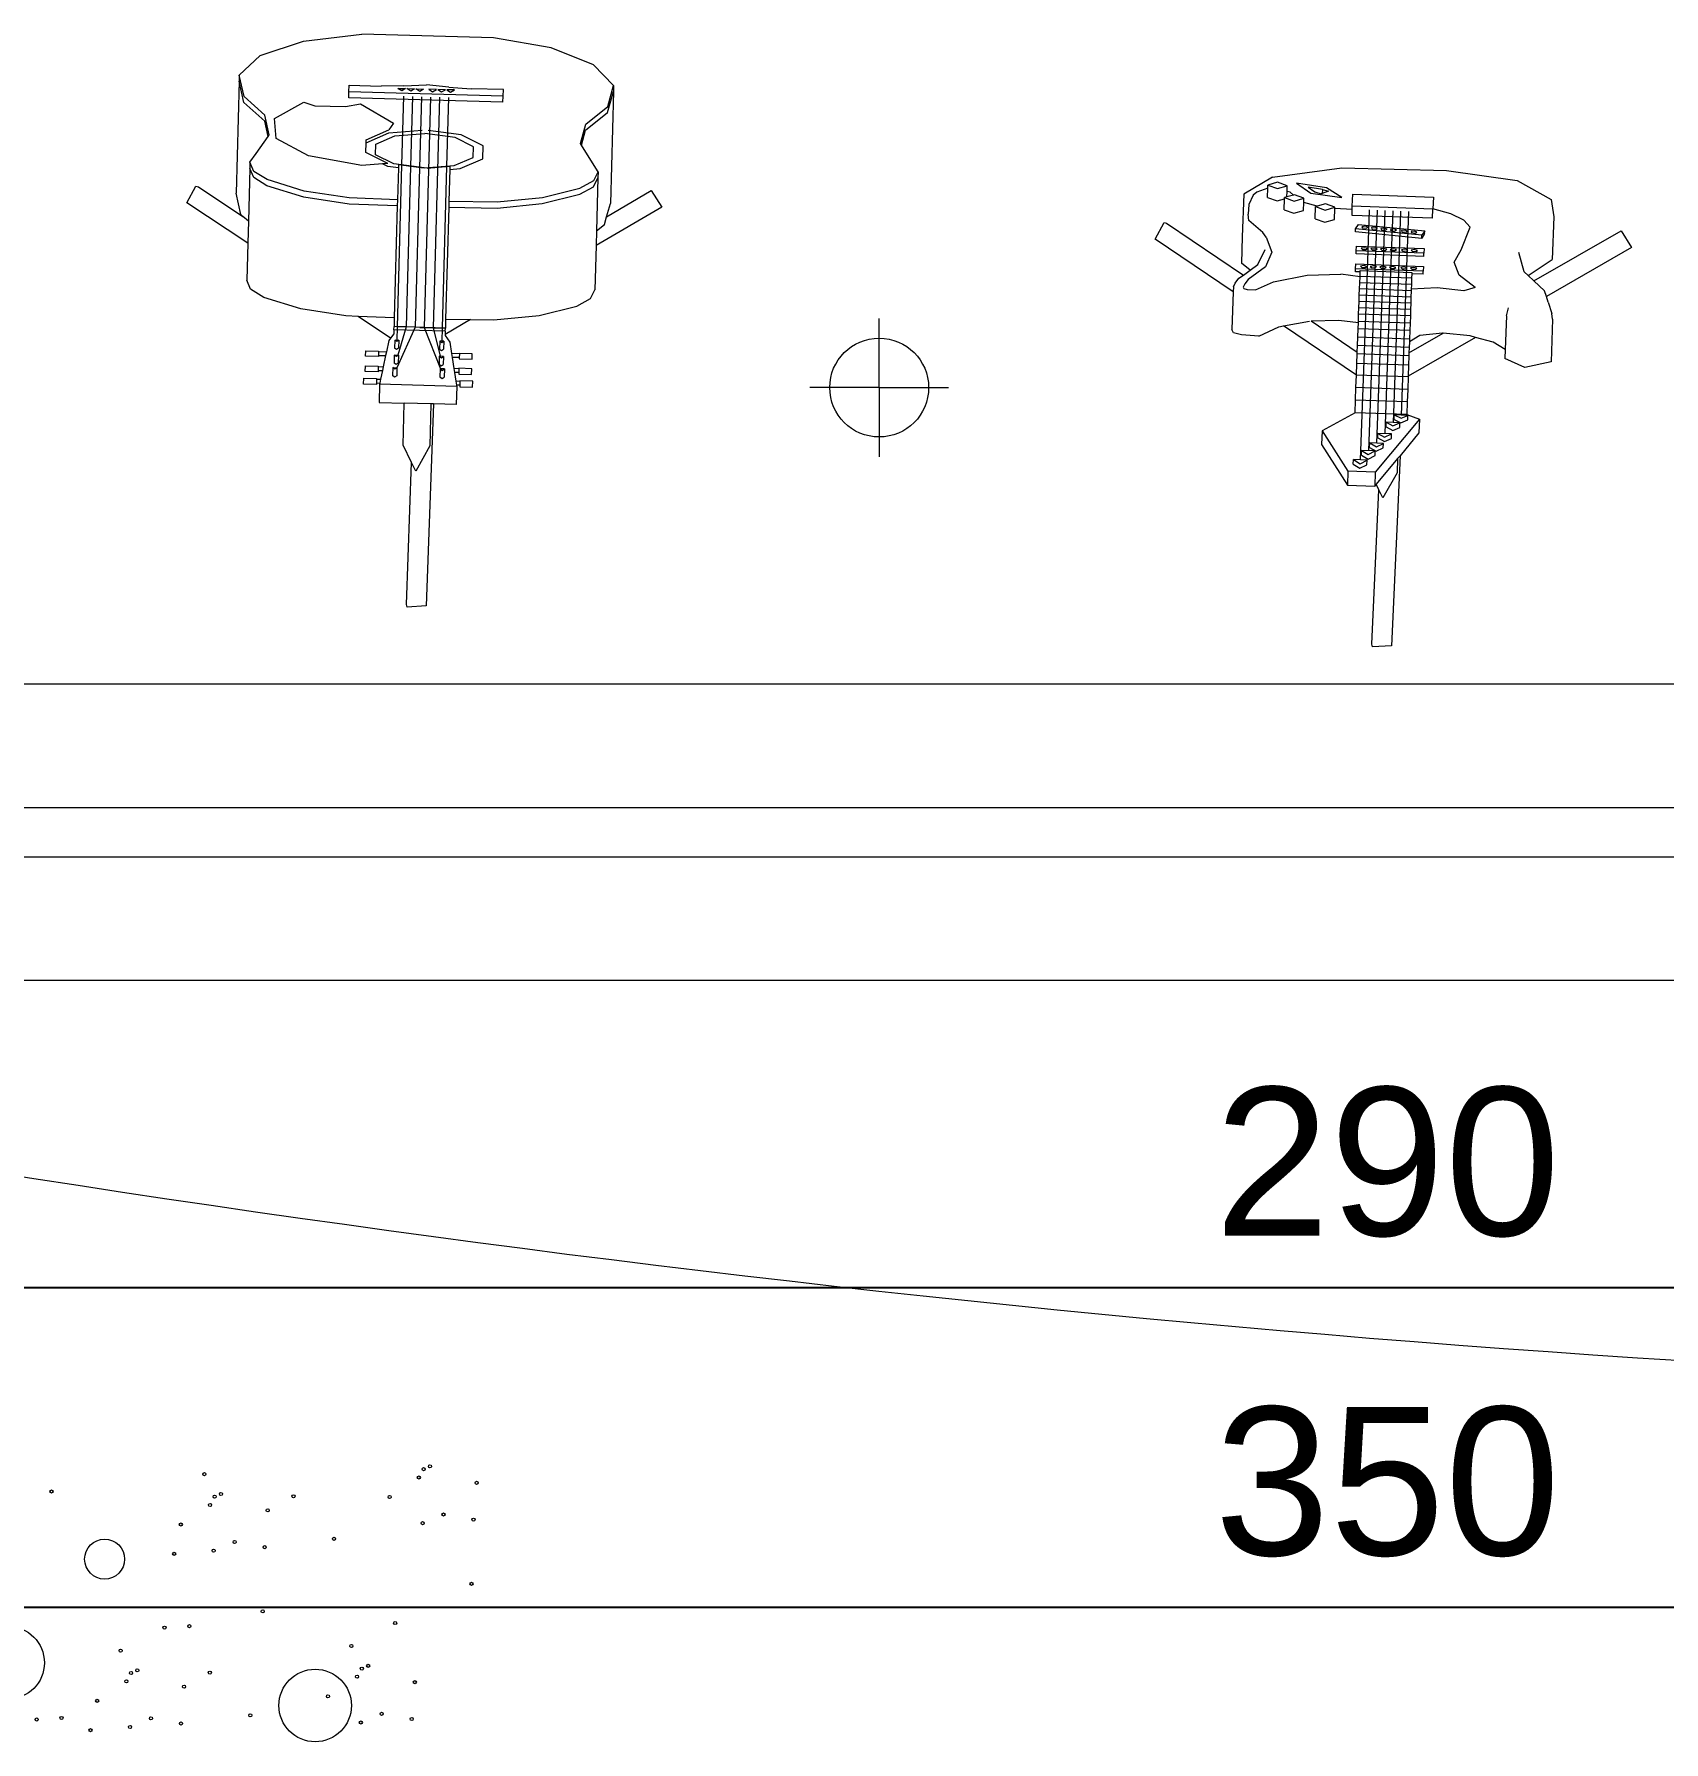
# Model space of a CAD drawing. Header units: millimetres. Extents: x 19901 to 59163, y 13732 to 30178.
# Drawn here: x 39127.5 to 39292.3, y 27682.5 to 27855.2 of the extents above; entities that cross this region are included whole.
import ezdxf

# ---------------------------------------------------------------- set-up
doc = ezdxf.new("R2010")
doc.units = ezdxf.units.MM
doc.layers.get('0').update_dxf_attribs({"lineweight": 18})
for name, color, linetype, lineweight in [('A-FURN', 8, 'Continuous', 13), ('Curve di livello', 6, 'Continuous', 9), ('PROIEZIONI', 145, 'Continuous', 13), ('QUOTE', 252, 'Continuous', 13), ('Vegetazione', 53, 'Continuous', 9), ('Verde', 86, 'Continuous', 5), ('Vetro', 150, 'Continuous', 15)]:
    doc.layers.add(name, color=color, linetype=linetype, lineweight=lineweight)
doc.styles.get("Standard").update_dxf_attribs({"font": 'arial.ttf'})
doc.dimstyles.new('1-1', dxfattribs={"dimtxt": 15, "dimasz": 10, "dimexe": 10, "dimexo": 10, "dimgap": 5, "dimtad": 1, "dimdec": 0, "dimtxsty": 'Standard', "dimblk": 'ARCHTICK', "dimcen": 2.5, "dimdle": 10, "dimadec": 0, "dimazin": 0, "dimtfac": 1, "dimtdec": 0, "dimtmove": 0, "dimatfit": 3, "dimldrblk": 'ARCHTICK', "dimfxl": 1, "dimarcsym": 0})

# ---------------------------------------------------------------- blocks, each defined once
blk = doc.blocks.new('luce')
at = {"layer": 'PROIEZIONI'}
for q in [(4127.26, 2661.44), (4120.26, 2654.44), (4127.26, 2647.44), (4134.26, 2654.44)]:
    blk.add_line((4127.26, 2654.44), q, dxfattribs=at)
blk.add_circle((4127.26, 2654.44), 5, dxfattribs=at)
blk = doc.blocks.new('_ArchTick')
at = {"color": 0, "linetype": 'ByBlock', "const_width": 0.15}
blk.add_lwpolyline([(-0.5, -0.5), (0.5, 0.5)], dxfattribs=at)
blk = doc.blocks.new('*D104')
at = {"layer": 'Defpoints', "color": 0, "transparency": 16777216}
for p in [(39089.37, 27759.51), (39439.37, 27759.51), (39439.37, 27696.1)]:
    blk.add_point(p, dxfattribs=at)
at = {"layer": 'QUOTE', "color": 0, "lineweight": -2, "transparency": 16777216}
for p, q in [((39089.37, 27749.51), (39089.37, 27686.1)), ((39439.37, 27749.51), (39439.37, 27686.1)), ((39079.37, 27696.1), (39449.37, 27696.1))]:
    blk.add_line(p, q, dxfattribs=at)
at = {"layer": 'QUOTE', "color": 0, "lineweight": -2, "transparency": 16777216, "xscale": 10, "yscale": 10, "zscale": 10, "rotation": 180}
blk.add_blockref('_ArchTick', (39089.37, 27696.1), dxfattribs=at)
at = {"layer": 'QUOTE', "color": 0, "lineweight": -2, "transparency": 16777216, "xscale": 10, "yscale": 10, "zscale": 10}
blk.add_blockref('_ArchTick', (39439.37, 27696.1), dxfattribs=at)
at = {"layer": 'QUOTE', "color": 0, "transparency": 16777216, "insert": (39264.37, 27708.76), "char_height": 15, "attachment_point": 5}
blk.add_mtext('350', dxfattribs=at)
blk = doc.blocks.new('*D105')
at = {"layer": 'Defpoints', "color": 0, "transparency": 16777216}
for p in [(39119.37, 27772.01), (39409.37, 27772.01), (39409.37, 27728.43)]:
    blk.add_point(p, dxfattribs=at)
at = {"layer": 'QUOTE', "color": 0, "lineweight": -2, "transparency": 16777216}
for p, q in [((39119.37, 27762.01), (39119.37, 27718.43)), ((39409.37, 27762.01), (39409.37, 27718.43)), ((39109.37, 27728.43), (39419.37, 27728.43))]:
    blk.add_line(p, q, dxfattribs=at)
at = {"layer": 'QUOTE', "color": 0, "lineweight": -2, "transparency": 16777216, "xscale": 10, "yscale": 10, "zscale": 10, "rotation": 180}
blk.add_blockref('_ArchTick', (39119.37, 27728.43), dxfattribs=at)
at = {"layer": 'QUOTE', "color": 0, "lineweight": -2, "transparency": 16777216, "xscale": 10, "yscale": 10, "zscale": 10}
blk.add_blockref('_ArchTick', (39409.37, 27728.43), dxfattribs=at)
at = {"layer": 'QUOTE', "color": 0, "transparency": 16777216, "insert": (39264.37, 27741.09), "char_height": 15, "attachment_point": 5}
blk.add_mtext('290', dxfattribs=at)

msp = doc.modelspace()

# ---------------------------------------------------------------- linework, layer by layer
at = {"layer": 'A-FURN', "lineweight": 0}
for p, q in [((39150.39, 27853.05), (39154.77, 27854.51)), ((39154.77, 27854.51), (39160.65, 27855.22)), ((39173.97, 27854.85), (39160.65, 27855.22)), ((39179.81, 27853.83), (39173.97, 27854.85)), ((39148.26, 27851.06), (39150.39, 27853.05)), ((39184.1, 27852.13), (39179.81, 27853.83)), ((39148.26, 27851.06), (39148.24, 27850.45)), ((39148.74, 27848.9), (39148.26, 27851.06)), ((39186.12, 27850.03), (39184.1, 27852.13)), ((39148.24, 27850.45), (39147.93, 27839.14)), ((39148.72, 27848.29), (39148.24, 27850.45)), ((39159.34, 27848.77), (39159.35, 27849.38)), ((39159.35, 27849.38), (39159.37, 27850.04)), ((39174.95, 27848.96), (39159.35, 27849.38)), ((39159.37, 27850.04), (39162.62, 27849.95)), ((39164.9, 27850), (39162.62, 27849.95)), ((39164.31, 27849.73), (39165.08, 27849.71)), ((39164.69, 27849.49), (39164.31, 27849.73)), ((39165.08, 27849.71), (39164.69, 27849.49)), ((39164.9, 27850), (39167.18, 27850.1)), ((39165.22, 27849.71), (39165.99, 27849.69)), ((39165.6, 27849.46), (39165.22, 27849.71)), ((39165.99, 27849.69), (39165.6, 27849.46)), ((39166.13, 27849.68), (39166.9, 27849.66)), ((39166.51, 27849.42), (39166.13, 27849.68)), ((39166.9, 27849.66), (39166.51, 27849.42)), ((39169.44, 27849.87), (39167.18, 27850.1)), ((39168.2, 27849.63), (39167.43, 27849.65)), ((39167.43, 27849.65), (39167.81, 27849.38)), ((39167.81, 27849.38), (39168.2, 27849.63)), ((39168.34, 27849.62), (39168.72, 27849.37)), ((39169.11, 27849.6), (39168.34, 27849.62)), ((39168.72, 27849.37), (39169.11, 27849.6)), ((39170.02, 27849.58), (39169.24, 27849.6)), ((39169.24, 27849.6), (39169.63, 27849.36)), ((39169.44, 27849.87), (39171.72, 27849.7)), ((39169.63, 27849.36), (39170.02, 27849.58)), ((39174.97, 27849.61), (39171.72, 27849.7)), ((39174.95, 27848.96), (39174.97, 27849.61)), ((39185.51, 27847.29), (39186.1, 27849.42)), ((39185.52, 27847.9), (39186.12, 27850.03)), ((39186.1, 27849.42), (39185.79, 27838.1)), ((39186.12, 27850.03), (39186.1, 27849.42)), ((39150.85, 27846.4), (39148.72, 27848.29)), ((39150.86, 27847.01), (39148.74, 27848.9)), ((39151.83, 27846.67), (39154.8, 27848.33)), ((39154.8, 27848.33), (39155.9, 27847.98)), ((39155.9, 27847.98), (39158.99, 27847.9)), ((39158.99, 27847.9), (39160.52, 27848.17)), ((39174.93, 27848.35), (39159.34, 27848.77)), ((39160.52, 27848.17), (39163.85, 27846.2)), ((39164.87, 27848.93), (39164.68, 27841.95)), ((39165.78, 27848.9), (39165.59, 27841.82)), ((39166.69, 27848.88), (39166.49, 27841.7)), ((39167.6, 27848.85), (39166.96, 27825.55)), ((39168.51, 27848.83), (39167.87, 27825.52)), ((39169.42, 27848.8), (39169.23, 27841.82)), ((39174.93, 27848.35), (39174.95, 27848.96)), ((39183.3, 27846.12), (39185.52, 27847.9)), ((39151.17, 27844.87), (39150.85, 27846.4)), ((39151.29, 27845.03), (39150.86, 27847.01)), ((39152, 27844.66), (39151.83, 27846.67)), ((39163.85, 27846.2), (39163.39, 27845.53)), ((39182.77, 27844.17), (39183.3, 27846.12)), ((39183.28, 27845.51), (39185.51, 27847.29)), ((39149.97, 27843.13), (39151.17, 27844.87)), ((39151.17, 27844.87), (39151.29, 27845.03)), ((39155.27, 27842.9), (39152, 27844.66)), ((39161.07, 27843.25), (39161.09, 27844.24)), ((39161.09, 27844.24), (39163.38, 27845.22)), ((39161.09, 27844.24), (39161.1, 27844.54)), ((39161.1, 27844.54), (39163.39, 27845.53)), ((39162.04, 27843.02), (39162.07, 27844.1)), ((39162.07, 27844.1), (39163.98, 27844.93)), ((39163.38, 27845.22), (39166.75, 27845.5)), ((39163.98, 27844.93), (39167.04, 27845.18)), ((39170.09, 27844.76), (39167.04, 27845.18)), ((39170.7, 27845.03), (39167.35, 27845.48)), ((39171.95, 27843.83), (39170.09, 27844.76)), ((39172.93, 27843.91), (39170.7, 27845.03)), ((39172.89, 27842.62), (39172.93, 27843.91)), ((39182.87, 27844), (39182.77, 27844.17)), ((39182.87, 27844), (39183.28, 27845.51)), ((39183.97, 27842.21), (39182.87, 27844)), ((39149.34, 27842.26), (39149.33, 27841.64)), ((39149.34, 27842.26), (39149.97, 27843.13)), ((39149.73, 27841.34), (39149.34, 27842.26)), ((39160.67, 27841.92), (39155.27, 27842.9)), ((39163.3, 27842.14), (39161.07, 27843.25)), ((39163.9, 27842.09), (39162.04, 27843.02)), ((39170.01, 27841.93), (39171.92, 27842.75)), ((39170.61, 27841.63), (39172.89, 27842.62)), ((39171.92, 27842.75), (39171.95, 27843.83)), ((39184.55, 27841.29), (39183.97, 27842.21)), ((39149.33, 27841.64), (39149.18, 27836.29)), ((39149.72, 27840.72), (39149.33, 27841.64)), ((39151.06, 27839.89), (39149.72, 27840.72)), ((39151.08, 27840.5), (39149.73, 27841.34)), ((39154.82, 27839.35), (39151.08, 27840.5)), ((39162.76, 27842.09), (39160.67, 27841.92)), ((39163.3, 27842.14), (39162.76, 27842.09)), ((39163.29, 27841.83), (39162.76, 27842.09)), ((39164.35, 27841.69), (39163.29, 27841.83)), ((39166.95, 27841.68), (39163.9, 27842.09)), ((39164.68, 27841.95), (39164.23, 27825.62)), ((39164.35, 27841.69), (39164.26, 27838.46)), ((39166.65, 27841.68), (39164.35, 27841.99)), ((39164.35, 27841.99), (39164.35, 27841.69)), ((39165.59, 27841.82), (39165.14, 27825.6)), ((39166.49, 27841.7), (39166.05, 27825.57)), ((39167.25, 27841.66), (39166.65, 27841.68)), ((39166.95, 27841.68), (39170.01, 27841.93)), ((39167.25, 27841.66), (39169.55, 27841.85)), ((39169.23, 27841.82), (39168.78, 27825.5)), ((39169.54, 27841.54), (39169.46, 27838.32)), ((39169.55, 27841.85), (39169.54, 27841.54)), ((39169.54, 27841.54), (39170.61, 27841.63)), ((39184.1, 27839.79), (39184.54, 27840.68)), ((39184.12, 27840.4), (39184.55, 27841.29)), ((39184.54, 27840.68), (39184.39, 27835.33)), ((39184.55, 27841.29), (39184.54, 27840.68)), ((39142.97, 27838.15), (39143.86, 27839.84)), ((39143.86, 27839.84), (39144.13, 27839.77)), ((39144.13, 27839.77), (39148.63, 27836.78)), ((39148.41, 27836.97), (39147.93, 27839.14)), ((39154.8, 27838.74), (39151.06, 27839.89)), ((39159.36, 27838.03), (39154.8, 27838.74)), ((39159.37, 27838.65), (39154.82, 27839.35)), ((39174.34, 27838.24), (39178.93, 27838.69)), ((39178.91, 27838.08), (39182.71, 27839.03)), ((39178.93, 27838.69), (39182.72, 27839.64)), ((39182.71, 27839.03), (39184.1, 27839.79)), ((39182.72, 27839.64), (39184.12, 27840.4)), ((39185.41, 27836.75), (39189.92, 27839.4)), ((39189.92, 27839.4), (39190.98, 27837.73)), ((39149.12, 27834.07), (39142.97, 27838.15)), ((39148.63, 27836.78), (39148.41, 27836.97)), ((39164.24, 27837.85), (39159.36, 27838.03)), ((39164.26, 27838.46), (39159.37, 27838.65)), ((39164.24, 27837.85), (39163.93, 27826.53)), ((39164.26, 27838.46), (39164.24, 27837.85)), ((39169.44, 27837.71), (39169.13, 27826.39)), ((39169.46, 27838.32), (39169.44, 27837.71)), ((39169.44, 27837.71), (39174.33, 27837.63)), ((39169.46, 27838.32), (39174.34, 27838.24)), ((39174.33, 27837.63), (39178.91, 27838.08)), ((39190.98, 27837.73), (39184.35, 27833.83)), ((39185.41, 27836.75), (39185.79, 27838.1)), ((39149.18, 27836.29), (39148.63, 27836.78)), ((39149.18, 27836.29), (39149.12, 27834.07)), ((39184.39, 27835.33), (39184.35, 27833.83)), ((39184.39, 27835.33), (39185.2, 27835.97)), ((39185.2, 27835.97), (39185.41, 27836.75)), ((39149.12, 27834.07), (39149.02, 27830.33)), ((39184.35, 27833.83), (39184.23, 27829.37)), ((39149.41, 27829.41), (39149.02, 27830.33)), ((39150.76, 27828.58), (39149.41, 27829.41)), ((39154.49, 27827.42), (39150.76, 27828.58)), ((39182.4, 27827.71), (39183.79, 27828.47)), ((39183.79, 27828.47), (39184.23, 27829.37)), ((39159.05, 27826.72), (39154.49, 27827.42)), ((39160.27, 27826.67), (39159.05, 27826.72)), ((39163.57, 27824.48), (39160.27, 27826.67)), ((39163.93, 27826.53), (39160.27, 27826.67)), ((39174.02, 27826.31), (39178.6, 27826.77)), ((39178.6, 27826.77), (39182.4, 27827.71)), ((39163.89, 27824.89), (39163.57, 27824.48)), ((39163.9, 27825.32), (39163.89, 27824.89)), ((39163.9, 27825.32), (39163.91, 27825.63)), ((39169.1, 27825.18), (39163.9, 27825.32)), ((39163.93, 27826.53), (39163.91, 27825.63)), ((39169.11, 27825.49), (39163.91, 27825.63)), ((39164.23, 27825.62), (39163.91, 27825.63)), ((39166.05, 27825.57), (39164.18, 27821.48)), ((39164.23, 27825.62), (39164.2, 27824.28)), ((39165.14, 27825.6), (39164.23, 27825.62)), ((39165.14, 27825.6), (39164.28, 27822.75)), ((39166.05, 27825.57), (39165.14, 27825.6)), ((39166.51, 27825.56), (39166.05, 27825.57)), ((39166.51, 27825.56), (39166.96, 27825.55)), ((39166.96, 27825.55), (39167.87, 27825.52)), ((39166.96, 27825.55), (39168.61, 27821.36)), ((39167.87, 27825.52), (39168.78, 27825.5)), ((39167.87, 27825.52), (39168.58, 27822.63)), ((39168.78, 27825.5), (39168.74, 27824.15)), ((39168.78, 27825.5), (39169.11, 27825.49)), ((39171.63, 27826.35), (39169.09, 27824.85)), ((39169.1, 27825.18), (39169.09, 27824.85)), ((39169.1, 27825.18), (39169.11, 27825.49)), ((39169.13, 27826.39), (39169.11, 27825.49)), ((39169.13, 27826.39), (39171.63, 27826.35)), ((39171.63, 27826.35), (39174.02, 27826.31)), ((39161.04, 27822.64), (39161.06, 27823.19)), ((39161.06, 27823.19), (39162.35, 27823.15)), ((39162.35, 27823.15), (39162.35, 27823.12)), ((39163.38, 27824.24), (39163.14, 27823.1)), ((39163.57, 27824.48), (39163.38, 27824.24)), ((39163.99, 27824.28), (39163.96, 27823.47)), ((39164.17, 27823.33), (39163.96, 27823.47)), ((39163.99, 27824.28), (39164.41, 27824.27)), ((39164.19, 27824.14), (39163.99, 27824.28)), ((39164.38, 27823.46), (39164.17, 27823.33)), ((39164.41, 27824.27), (39164.19, 27824.14)), ((39164.41, 27824.27), (39164.38, 27823.46)), ((39168.53, 27824.16), (39168.51, 27823.35)), ((39168.51, 27823.35), (39168.72, 27823.21)), ((39168.96, 27824.15), (39168.53, 27824.16)), ((39168.53, 27824.16), (39168.74, 27824.02)), ((39168.72, 27823.21), (39168.93, 27823.34)), ((39168.74, 27824.02), (39168.96, 27824.15)), ((39168.96, 27824.15), (39168.93, 27823.34)), ((39169.09, 27824.85), (39169.09, 27824.74)), ((39169.09, 27824.74), (39169.55, 27824.07)), ((39169.55, 27824.07), (39169.73, 27822.92)), ((39161, 27821.1), (39161.01, 27821.68)), ((39161.01, 27821.68), (39162.31, 27821.64)), ((39162.34, 27822.6), (39161.04, 27822.64)), ((39162.31, 27821.59), (39162.3, 27821.2)), ((39162.31, 27821.64), (39162.31, 27821.59)), ((39162.31, 27821.59), (39162.82, 27821.58)), ((39162.35, 27823.12), (39162.34, 27822.72)), ((39162.34, 27822.72), (39163.06, 27822.7)), ((39162.34, 27822.72), (39162.34, 27822.6)), ((39162.35, 27823.12), (39163.14, 27823.1)), ((39162.82, 27821.58), (39162.74, 27821.19)), ((39163.06, 27822.7), (39162.82, 27821.58)), ((39163.14, 27823.1), (39163.06, 27822.7)), ((39163.78, 27821.49), (39163.76, 27820.68)), ((39163.78, 27821.49), (39164.2, 27821.48)), ((39163.99, 27821.34), (39163.78, 27821.49)), ((39163.94, 27822.76), (39163.92, 27821.95)), ((39164.13, 27821.8), (39163.92, 27821.95)), ((39163.94, 27822.76), (39164.37, 27822.74)), ((39164.15, 27822.61), (39163.94, 27822.76)), ((39164.2, 27821.48), (39163.99, 27821.34)), ((39164.34, 27821.93), (39164.13, 27821.8)), ((39164.37, 27822.74), (39164.15, 27822.61)), ((39164.2, 27821.48), (39164.18, 27820.67)), ((39164.37, 27822.74), (39164.34, 27821.93)), ((39168.49, 27822.63), (39168.47, 27821.82)), ((39168.47, 27821.82), (39168.68, 27821.68)), ((39168.91, 27822.62), (39168.49, 27822.63)), ((39168.49, 27822.63), (39168.7, 27822.49)), ((39168.68, 27821.68), (39168.89, 27821.81)), ((39168.7, 27822.49), (39168.91, 27822.62)), ((39168.91, 27822.62), (39168.89, 27821.81)), ((39170.52, 27822.89), (39169.73, 27822.92)), ((39169.73, 27822.92), (39169.79, 27822.52)), ((39170.51, 27822.5), (39169.79, 27822.52)), ((39169.79, 27822.52), (39169.97, 27821.39)), ((39171.78, 27821.38), (39170.48, 27821.42)), ((39170.48, 27821.42), (39170.48, 27821.37)), ((39170.52, 27822.89), (39170.51, 27822.5)), ((39170.51, 27822.5), (39170.51, 27822.38)), ((39170.51, 27822.38), (39171.81, 27822.34)), ((39170.52, 27822.93), (39170.52, 27822.89)), ((39171.82, 27822.89), (39170.52, 27822.93)), ((39171.81, 27822.34), (39171.82, 27822.89)), ((39160.83, 27819.82), (39160.85, 27820.42)), ((39162.13, 27819.78), (39160.83, 27819.82)), ((39160.85, 27820.42), (39162.15, 27820.39)), ((39162.3, 27821.06), (39161, 27821.1)), ((39162.14, 27819.94), (39162.13, 27819.78)), ((39162.15, 27820.33), (39162.14, 27819.94)), ((39162.14, 27819.94), (39162.48, 27819.93)), ((39162.15, 27820.39), (39162.15, 27820.33)), ((39162.15, 27820.33), (39162.56, 27820.32)), ((39162.3, 27821.2), (39162.74, 27821.19)), ((39162.3, 27821.2), (39162.3, 27821.06)), ((39162.45, 27819.8), (39162.4, 27817.96)), ((39162.48, 27819.93), (39162.45, 27819.8)), ((39170.25, 27819.58), (39162.45, 27819.8)), ((39162.56, 27820.32), (39162.48, 27819.93)), ((39162.74, 27821.19), (39162.56, 27820.32)), ((39163.96, 27820.53), (39163.76, 27820.68)), ((39164.18, 27820.67), (39163.96, 27820.53)), ((39168.59, 27821.36), (39168.56, 27820.55)), ((39168.56, 27820.55), (39168.77, 27820.39)), ((39169.01, 27821.35), (39168.59, 27821.36)), ((39168.59, 27821.36), (39168.79, 27821.21)), ((39168.77, 27820.39), (39168.99, 27820.53)), ((39168.79, 27821.21), (39169.01, 27821.35)), ((39169.01, 27821.35), (39168.99, 27820.53)), ((39170.48, 27821.37), (39169.97, 27821.39)), ((39169.97, 27821.39), (39170.03, 27820.99)), ((39170.47, 27820.98), (39170.03, 27820.99)), ((39170.03, 27820.99), (39170.16, 27820.11)), ((39170.57, 27820.1), (39170.16, 27820.11)), ((39170.16, 27820.11), (39170.23, 27819.72)), ((39170.56, 27819.71), (39170.23, 27819.72)), ((39170.23, 27819.72), (39170.25, 27819.58)), ((39170.47, 27820.98), (39170.46, 27820.84)), ((39170.46, 27820.84), (39171.76, 27820.8)), ((39170.48, 27821.37), (39170.47, 27820.98)), ((39170.57, 27820.1), (39170.56, 27819.71)), ((39170.56, 27819.71), (39170.56, 27819.55)), ((39170.58, 27820.16), (39170.57, 27820.1)), ((39171.88, 27820.12), (39170.58, 27820.16)), ((39171.76, 27820.8), (39171.78, 27821.38)), ((39171.86, 27819.51), (39171.88, 27820.12)), ((39162.4, 27817.96), (39164.95, 27817.89)), ((39170.25, 27819.58), (39170.2, 27817.75)), ((39170.56, 27819.55), (39171.86, 27819.51)), ((39164.83, 27813.65), (39164.95, 27817.89)), ((39167.65, 27817.82), (39164.95, 27817.89)), ((39167.89, 27817.81), (39167.15, 27797.39)), ((39167.65, 27817.82), (39167.53, 27813.58)), ((39167.89, 27817.81), (39167.65, 27817.82)), ((39170.2, 27817.75), (39167.89, 27817.81)), ((39165.69, 27811.88), (39164.83, 27813.65)), ((39167.53, 27813.58), (39166.11, 27811.03)), ((39165.17, 27797.53), (39165.69, 27811.88)), ((39166.11, 27811.03), (39165.69, 27811.88)), ((39165.25, 27797.26), (39165.17, 27797.53)), ((39167.15, 27797.39), (39165.25, 27797.26))]:
    msp.add_line(p, q, dxfattribs=at)
at = {"layer": 'A-FURN'}
for p, q in [((39252.77, 27840.74), (39249.85, 27839.04)), ((39252.77, 27840.74), (39259.78, 27841.68)), ((39259.78, 27841.68), (39270.34, 27841.42)), ((39270.34, 27841.42), (39277.49, 27840.43)), ((39277.49, 27840.43), (39280.95, 27838.5)), ((39249.85, 27839.04), (39249.7, 27834.72)), ((39250.81, 27838.93), (39250.37, 27837.99)), ((39251.17, 27839.24), (39250.81, 27838.93)), ((39252.28, 27839.63), (39251.17, 27839.24)), ((39252.25, 27838.71), (39252.28, 27839.63)), ((39252.25, 27838.71), (39253.22, 27838.36)), ((39252.28, 27839.63), (39252.29, 27839.94)), ((39253.28, 27840.23), (39252.29, 27839.94)), ((39252.29, 27839.94), (39253.26, 27839.59)), ((39253.26, 27839.59), (39254.25, 27839.87)), ((39254.25, 27839.87), (39253.28, 27840.23)), ((39254.21, 27838.75), (39253.98, 27838.69)), ((39254.21, 27838.75), (39254.23, 27839.29)), ((39254.87, 27838.94), (39254.21, 27838.75)), ((39254.23, 27839.29), (39254.25, 27839.87)), ((39254.56, 27839.22), (39254.23, 27839.29)), ((39254.87, 27838.94), (39254.56, 27839.22)), ((39254.97, 27838.97), (39254.87, 27838.94)), ((39255.94, 27838.62), (39254.97, 27838.97)), ((39258.22, 27839.67), (39255.19, 27840.13)), ((39255.19, 27840.13), (39256.62, 27839.12)), ((39256.38, 27839.74), (39257.05, 27839.26)), ((39257.8, 27839.52), (39256.38, 27839.74)), ((39256.62, 27839.12), (39259.76, 27838.7)), ((39257.05, 27839.26), (39257.67, 27839.07)), ((39257.79, 27839.11), (39257.67, 27839.07)), ((39257.8, 27839.52), (39257.79, 27839.11)), ((39258.42, 27839.33), (39257.79, 27839.11)), ((39257.8, 27839.52), (39258.42, 27839.33)), ((39259.76, 27838.7), (39258.22, 27839.67)), ((39260.83, 27837.81), (39260.88, 27839.03)), ((39260.88, 27839.03), (39269.03, 27838.73)), ((39269.03, 27838.73), (39268.99, 27837.54)), ((39250.37, 27837.99), (39250.31, 27837)), ((39250.35, 27836.37), (39250.31, 27837)), ((39253.22, 27838.36), (39253.98, 27838.57)), ((39253.94, 27837.45), (39253.98, 27838.57)), ((39253.94, 27837.45), (39254.91, 27837.1)), ((39253.98, 27838.69), (39254.95, 27838.33)), ((39253.98, 27838.57), (39253.98, 27838.69)), ((39254.91, 27837.1), (39255.9, 27837.38)), ((39254.95, 27838.33), (39255.94, 27838.62)), ((39255.9, 27837.38), (39255.93, 27838.2)), ((39255.93, 27838.2), (39255.94, 27838.62)), ((39257.29, 27837.82), (39255.93, 27838.2)), ((39257.07, 27836.54), (39257.12, 27837.77)), ((39257.29, 27837.82), (39257.12, 27837.77)), ((39257.12, 27837.77), (39258.09, 27837.42)), ((39258.11, 27838.06), (39257.29, 27837.82)), ((39258.09, 27837.42), (39259.07, 27837.7)), ((39259.07, 27837.7), (39258.11, 27838.06)), ((39259.03, 27836.47), (39259.07, 27837.59)), ((39259.07, 27837.59), (39259.07, 27837.7)), ((39260.82, 27837.49), (39259.07, 27837.59)), ((39260.8, 27836.88), (39260.82, 27837.49)), ((39260.82, 27837.49), (39260.83, 27837.81)), ((39268.98, 27837.51), (39260.83, 27837.81)), ((39262.54, 27837.44), (39262.32, 27831.28)), ((39263.33, 27837.41), (39263.11, 27831.25)), ((39264.13, 27837.38), (39263.91, 27831.22)), ((39264.92, 27837.35), (39264.7, 27831.19)), ((39265.72, 27837.32), (39265.5, 27831.16)), ((39266.52, 27837.29), (39265.77, 27816.69)), ((39268.95, 27836.59), (39268.98, 27837.51)), ((39268.99, 27837.54), (39268.98, 27837.51)), ((39270.81, 27837.05), (39268.99, 27837.54)), ((39272.12, 27836.41), (39270.81, 27837.05)), ((39280.95, 27838.5), (39281.22, 27836.75)), ((39240.88, 27834.49), (39241.79, 27836.18)), ((39241.79, 27836.18), (39242.05, 27836.1)), ((39242.05, 27836.1), (39249.81, 27830.85)), ((39251.77, 27835.14), (39250.35, 27836.37)), ((39257.07, 27836.54), (39258.04, 27836.19)), ((39258.04, 27836.19), (39259.03, 27836.47)), ((39268.95, 27836.59), (39260.8, 27836.88)), ((39261.14, 27835.21), (39261.15, 27835.52)), ((39261.15, 27835.52), (39261.44, 27835.98)), ((39267.87, 27834.87), (39261.15, 27835.52)), ((39261.44, 27835.98), (39268.16, 27835.33)), ((39262.16, 27835.78), (39261.81, 27835.74)), ((39261.81, 27835.74), (39261.85, 27835.62)), ((39261.85, 27835.62), (39262.23, 27835.58)), ((39262.42, 27835.68), (39262.16, 27835.78)), ((39262.23, 27835.58), (39262.42, 27835.68)), ((39263.12, 27835.69), (39262.77, 27835.65)), ((39262.77, 27835.65), (39262.81, 27835.52)), ((39262.81, 27835.52), (39263.19, 27835.49)), ((39263.38, 27835.59), (39263.12, 27835.69)), ((39263.19, 27835.49), (39263.38, 27835.59)), ((39264.08, 27835.6), (39263.73, 27835.56)), ((39263.73, 27835.56), (39263.77, 27835.43)), ((39263.77, 27835.43), (39264.15, 27835.39)), ((39264.34, 27835.5), (39264.08, 27835.6)), ((39264.15, 27835.39), (39264.34, 27835.5)), ((39265.03, 27835.51), (39264.69, 27835.46)), ((39264.69, 27835.46), (39264.73, 27835.34)), ((39264.73, 27835.34), (39265.11, 27835.3)), ((39265.3, 27835.41), (39265.03, 27835.51)), ((39265.11, 27835.3), (39265.3, 27835.41)), ((39266.15, 27835.4), (39265.81, 27835.36)), ((39265.81, 27835.36), (39265.85, 27835.23)), ((39266.41, 27835.3), (39266.15, 27835.4)), ((39266.23, 27835.19), (39266.41, 27835.3)), ((39267.11, 27835.3), (39266.77, 27835.26)), ((39266.77, 27835.26), (39266.81, 27835.14)), ((39267.37, 27835.2), (39267.11, 27835.3)), ((39268.16, 27835.33), (39267.87, 27834.87)), ((39268.14, 27835.02), (39268.16, 27835.33)), ((39271.83, 27833.41), (39272.76, 27835.68)), ((39272.76, 27835.68), (39272.12, 27836.41)), ((39279.2, 27830.25), (39288.01, 27835.33)), ((39281.22, 27836.75), (39281.06, 27832.44)), ((39288.01, 27835.33), (39289.07, 27833.64)), ((39248.78, 27829.15), (39240.88, 27834.49)), ((39249.7, 27834.72), (39249.63, 27832.06)), ((39252.13, 27834.68), (39251.77, 27835.14)), ((39252.13, 27834.68), (39252.7, 27833.15)), ((39267.86, 27834.56), (39261.14, 27835.21)), ((39261.23, 27833.3), (39261.24, 27833.77)), ((39261.24, 27833.77), (39268.09, 27833.53)), ((39262.05, 27833.62), (39261.73, 27833.56)), ((39261.73, 27833.56), (39261.85, 27833.43)), ((39262.35, 27833.54), (39262.05, 27833.62)), ((39262.23, 27833.42), (39262.35, 27833.54)), ((39263.03, 27833.58), (39262.71, 27833.52)), ((39262.71, 27833.52), (39262.83, 27833.4)), ((39263.33, 27833.5), (39263.03, 27833.58)), ((39264, 27833.55), (39263.69, 27833.49)), ((39264.31, 27833.46), (39264, 27833.55)), ((39264.98, 27833.51), (39264.67, 27833.45)), ((39265.29, 27833.43), (39264.98, 27833.51)), ((39265.85, 27835.23), (39266.23, 27835.19)), ((39266.81, 27835.14), (39267.19, 27835.1)), ((39267.19, 27835.1), (39267.37, 27835.2)), ((39268.14, 27835.02), (39267.86, 27834.56)), ((39267.86, 27834.56), (39267.87, 27834.87)), ((39268.09, 27833.53), (39268.07, 27833.05)), ((39289.07, 27833.64), (39280.46, 27828.68)), ((39250.49, 27831.34), (39249.63, 27832.06)), ((39250.49, 27831.34), (39251.28, 27831.92)), ((39251.28, 27831.92), (39252.01, 27833.43)), ((39252.7, 27833.15), (39252.04, 27831.67)), ((39261.16, 27831.49), (39261.18, 27831.97)), ((39261.18, 27831.97), (39268.03, 27831.72)), ((39261.22, 27832.99), (39261.23, 27833.3)), ((39268.06, 27832.74), (39261.22, 27832.99)), ((39268.07, 27833.05), (39261.23, 27833.3)), ((39261.98, 27831.82), (39261.67, 27831.75)), ((39261.85, 27833.43), (39262.23, 27833.42)), ((39262.29, 27831.73), (39261.98, 27831.82)), ((39262.96, 27831.78), (39262.65, 27831.72)), ((39262.83, 27833.4), (39263.21, 27833.39)), ((39263.27, 27831.7), (39262.96, 27831.78)), ((39263.21, 27833.39), (39263.33, 27833.5)), ((39263.69, 27833.49), (39263.8, 27833.36)), ((39263.8, 27833.36), (39264.19, 27833.35)), ((39264.19, 27833.35), (39264.31, 27833.46)), ((39264.67, 27833.45), (39264.78, 27833.33)), ((39264.78, 27833.33), (39265.17, 27833.32)), ((39265.17, 27833.32), (39265.29, 27833.43)), ((39266.12, 27833.47), (39265.81, 27833.41)), ((39265.81, 27833.41), (39265.92, 27833.29)), ((39265.92, 27833.29), (39266.31, 27833.27)), ((39266.43, 27833.39), (39266.12, 27833.47)), ((39266.31, 27833.27), (39266.43, 27833.39)), ((39267.1, 27833.44), (39266.79, 27833.38)), ((39266.79, 27833.38), (39266.9, 27833.25)), ((39266.9, 27833.25), (39267.28, 27833.24)), ((39267.41, 27833.35), (39267.1, 27833.44)), ((39267.28, 27833.24), (39267.41, 27833.35)), ((39268.06, 27832.74), (39268.07, 27833.05)), ((39271.14, 27832.14), (39271.83, 27833.41)), ((39271.63, 27830.83), (39271.14, 27832.14)), ((39278.22, 27831.17), (39277.68, 27833.14)), ((39278.62, 27830.79), (39281.06, 27832.44)), ((39248.99, 27830.04), (39249.36, 27830.52)), ((39249.36, 27830.52), (39249.81, 27830.85)), ((39249.81, 27830.85), (39250.49, 27831.34)), ((39250.29, 27830.39), (39249.95, 27829.95)), ((39252.04, 27831.67), (39250.29, 27830.39)), ((39251.05, 27829.34), (39252.85, 27830.18)), ((39252.85, 27830.18), (39256.26, 27830.83)), ((39256.26, 27830.83), (39259.67, 27830.94)), ((39261.61, 27830.68), (39259.67, 27830.94)), ((39261.15, 27831.18), (39261.16, 27831.49)), ((39261.62, 27831.17), (39261.15, 27831.18)), ((39268.01, 27831.25), (39261.16, 27831.49)), ((39261.56, 27829.45), (39261.58, 27830.08)), ((39261.58, 27830.08), (39261.61, 27830.68)), ((39266.81, 27829.9), (39261.58, 27830.08)), ((39261.61, 27830.72), (39261.62, 27831.17)), ((39266.83, 27830.53), (39261.61, 27830.72)), ((39261.61, 27830.68), (39261.61, 27830.72)), ((39261.62, 27831.17), (39261.63, 27831.3)), ((39261.63, 27831.3), (39266.85, 27831.11)), ((39262.32, 27831.28), (39261.63, 27812.16)), ((39261.67, 27831.75), (39261.78, 27831.63)), ((39261.78, 27831.63), (39262.17, 27831.62)), ((39262.17, 27831.62), (39262.29, 27831.73)), ((39263.11, 27831.25), (39262.46, 27813.08)), ((39262.65, 27831.72), (39262.76, 27831.6)), ((39262.76, 27831.6), (39263.14, 27831.58)), ((39263.14, 27831.58), (39263.27, 27831.7)), ((39263.91, 27831.22), (39263.28, 27813.84)), ((39263.94, 27831.74), (39263.63, 27831.68)), ((39263.63, 27831.68), (39263.74, 27831.56)), ((39263.74, 27831.56), (39264.12, 27831.55)), ((39264.25, 27831.66), (39263.94, 27831.74)), ((39264.7, 27831.19), (39264.11, 27814.81)), ((39264.12, 27831.55), (39264.25, 27831.66)), ((39264.92, 27831.71), (39264.6, 27831.65)), ((39264.6, 27831.65), (39264.72, 27831.52)), ((39264.72, 27831.52), (39265.1, 27831.51)), ((39265.22, 27831.63), (39264.92, 27831.71)), ((39265.5, 27831.16), (39264.95, 27815.93)), ((39265.1, 27831.51), (39265.22, 27831.63)), ((39266.06, 27831.67), (39265.74, 27831.61)), ((39265.74, 27831.61), (39265.86, 27831.48)), ((39265.86, 27831.48), (39266.24, 27831.47)), ((39266.36, 27831.58), (39266.06, 27831.67)), ((39266.24, 27831.47), (39266.36, 27831.58)), ((39267.04, 27831.63), (39266.72, 27831.57)), ((39266.72, 27831.57), (39266.84, 27831.45)), ((39266.83, 27830.53), (39266.81, 27829.9)), ((39266.85, 27830.98), (39266.83, 27830.53)), ((39266.84, 27831.45), (39267.22, 27831.43)), ((39266.85, 27831.11), (39266.85, 27830.98)), ((39268, 27830.94), (39266.85, 27830.98)), ((39267.34, 27831.55), (39267.04, 27831.63)), ((39267.22, 27831.43), (39267.34, 27831.55)), ((39268, 27830.94), (39268.01, 27831.25)), ((39268.03, 27831.72), (39268.01, 27831.25)), ((39273.24, 27829.58), (39271.63, 27830.83)), ((39278.62, 27830.79), (39278.22, 27831.17)), ((39279.2, 27830.25), (39278.62, 27830.79)), ((39280.27, 27829.25), (39279.2, 27830.25)), ((39248.78, 27829.15), (39248.64, 27825.34)), ((39248.8, 27829.65), (39248.78, 27829.15)), ((39248.8, 27829.65), (39248.99, 27830.04)), ((39249.95, 27829.95), (39249.79, 27829.62)), ((39249.79, 27829.62), (39249.87, 27829.49)), ((39249.87, 27829.49), (39250.18, 27829.4)), ((39250.18, 27829.4), (39251.05, 27829.34)), ((39261.52, 27828.17), (39261.54, 27828.81)), ((39261.54, 27828.81), (39261.56, 27829.45)), ((39266.76, 27828.62), (39261.54, 27828.81)), ((39266.79, 27829.26), (39261.56, 27829.45)), ((39266.76, 27828.62), (39266.74, 27827.99)), ((39266.79, 27829.26), (39266.76, 27828.62)), ((39266.81, 27829.9), (39266.79, 27829.43)), ((39269.41, 27829.55), (39266.79, 27829.43)), ((39266.79, 27829.43), (39266.79, 27829.26)), ((39272.1, 27829.24), (39269.41, 27829.55)), ((39273.24, 27829.58), (39272.1, 27829.24)), ((39280.46, 27828.68), (39280.27, 27829.25)), ((39280.65, 27828.12), (39280.46, 27828.68)), ((39261.44, 27826.16), (39261.47, 27826.9)), ((39261.47, 27826.9), (39261.49, 27827.54)), ((39266.7, 27826.71), (39261.47, 27826.9)), ((39261.49, 27827.54), (39261.52, 27828.17)), ((39266.72, 27827.35), (39261.49, 27827.54)), ((39266.74, 27827.99), (39261.52, 27828.17)), ((39266.7, 27826.71), (39266.67, 27825.97)), ((39266.72, 27827.35), (39266.7, 27826.71)), ((39266.74, 27827.99), (39266.72, 27827.35)), ((39276.42, 27826.73), (39276.29, 27823.31)), ((39276.42, 27826.73), (39276.61, 27827.53)), ((39280.65, 27828.12), (39281.02, 27826.97)), ((39281.09, 27826.38), (39281.02, 27826.97)), ((39248.82, 27825.02), (39248.64, 27825.34)), ((39249.63, 27824.8), (39248.82, 27825.02)), ((39251.37, 27824.66), (39253.41, 27825.62)), ((39253.41, 27825.62), (39253.87, 27825.7)), ((39253.87, 27825.7), (39256.49, 27826.2)), ((39261.25, 27820.72), (39253.87, 27825.7)), ((39256.68, 27826.21), (39259.47, 27826.3)), ((39256.68, 27826.21), (39261.33, 27823.06)), ((39259.47, 27826.3), (39261.44, 27826.05)), ((39261.39, 27824.57), (39261.42, 27825.41)), ((39261.42, 27825.41), (39261.44, 27826.05)), ((39266.64, 27825.23), (39261.42, 27825.41)), ((39266.67, 27825.97), (39261.44, 27826.16)), ((39261.44, 27826.05), (39261.44, 27826.16)), ((39266.56, 27822.97), (39270.02, 27824.96)), ((39266.64, 27825.23), (39266.61, 27824.38)), ((39266.67, 27825.97), (39266.64, 27825.23)), ((39269.95, 27824.97), (39267.67, 27824.75)), ((39270.02, 27824.96), (39269.95, 27824.97)), ((39272.75, 27824.69), (39270.02, 27824.96)), ((39281.09, 27826.38), (39280.94, 27822.06)), ((39251.37, 27824.66), (39249.63, 27824.8)), ((39261.33, 27823.06), (39261.35, 27823.72)), ((39261.35, 27823.72), (39261.39, 27824.57)), ((39266.58, 27823.53), (39261.35, 27823.72)), ((39266.61, 27824.38), (39261.39, 27824.57)), ((39273.29, 27824.55), (39266.48, 27820.62)), ((39266.58, 27823.53), (39266.56, 27822.97)), ((39266.6, 27824.11), (39266.58, 27823.53)), ((39267.67, 27824.75), (39266.6, 27824.11)), ((39266.61, 27824.38), (39266.6, 27824.11)), ((39273.29, 27824.55), (39272.75, 27824.69)), ((39275.06, 27824.07), (39273.29, 27824.55)), ((39276.29, 27823.31), (39275.06, 27824.07)), ((39276.29, 27823.31), (39276.26, 27822.42)), ((39261.25, 27820.74), (39261.29, 27821.91)), ((39261.29, 27821.91), (39261.32, 27822.87)), ((39266.52, 27821.72), (39261.29, 27821.91)), ((39261.32, 27822.87), (39261.33, 27823.06)), ((39266.55, 27822.68), (39261.32, 27822.87)), ((39266.52, 27821.72), (39266.48, 27820.62)), ((39266.55, 27822.68), (39266.52, 27821.72)), ((39266.56, 27822.97), (39266.55, 27822.68)), ((39278.28, 27821.49), (39276.26, 27822.42)), ((39280.94, 27822.06), (39278.28, 27821.49)), ((39261.2, 27819.47), (39261.25, 27820.72)), ((39266.47, 27820.56), (39261.25, 27820.74)), ((39261.25, 27820.72), (39261.25, 27820.74)), ((39266.47, 27820.56), (39266.43, 27819.28)), ((39266.48, 27820.62), (39266.47, 27820.56)), ((39261.11, 27816.92), (39261.16, 27818.2)), ((39261.16, 27818.2), (39261.2, 27819.47)), ((39266.38, 27818.01), (39261.16, 27818.2)), ((39266.43, 27819.28), (39261.2, 27819.47)), ((39266.38, 27818.01), (39266.34, 27816.74)), ((39266.43, 27819.28), (39266.38, 27818.01)), ((39261.11, 27816.92), (39257.78, 27815.1)), ((39266.34, 27816.74), (39261.11, 27816.92)), ((39267.62, 27816.26), (39263.15, 27810.9)), ((39265.07, 27816.25), (39265.08, 27816.71)), ((39265.07, 27816.25), (39265.74, 27815.91)), ((39265.08, 27816.71), (39265.76, 27816.37)), ((39266.46, 27816.66), (39265.08, 27816.71)), ((39265.76, 27816.37), (39266.46, 27816.66)), ((39266.34, 27816.74), (39267.62, 27816.26)), ((39266.44, 27816.2), (39266.46, 27816.66)), ((39267.62, 27816.26), (39267.57, 27814.88)), ((39257.78, 27815.1), (39257.73, 27813.71)), ((39257.78, 27815.1), (39260.39, 27811)), ((39263.41, 27814.37), (39263.42, 27814.84)), ((39263.42, 27814.84), (39264.1, 27814.46)), ((39264.8, 27814.79), (39263.42, 27814.84)), ((39264.1, 27814.46), (39264.8, 27814.79)), ((39264.24, 27815.49), (39264.26, 27815.96)), ((39264.24, 27815.49), (39264.92, 27815.14)), ((39264.26, 27815.96), (39264.94, 27815.6)), ((39265.64, 27815.91), (39264.26, 27815.96)), ((39264.78, 27814.32), (39264.8, 27814.79)), ((39264.92, 27815.14), (39265.62, 27815.44)), ((39264.94, 27815.6), (39265.64, 27815.91)), ((39265.62, 27815.44), (39265.64, 27815.91)), ((39267.57, 27814.88), (39265.66, 27812.58)), ((39265.74, 27815.91), (39266.44, 27816.2)), ((39257.73, 27813.71), (39260.34, 27809.61)), ((39261.75, 27812.64), (39261.77, 27813.11)), ((39261.77, 27813.11), (39262.44, 27812.71)), ((39263.15, 27813.06), (39261.77, 27813.11)), ((39262.44, 27812.71), (39263.15, 27813.06)), ((39262.58, 27813.41), (39262.59, 27813.87)), ((39262.58, 27813.41), (39263.25, 27813.02)), ((39262.59, 27813.87), (39263.27, 27813.48)), ((39263.97, 27813.82), (39262.59, 27813.87)), ((39263.13, 27812.59), (39263.15, 27813.06)), ((39263.25, 27813.02), (39263.95, 27813.36)), ((39263.27, 27813.48), (39263.97, 27813.82)), ((39263.41, 27814.37), (39264.08, 27814)), ((39263.95, 27813.36), (39263.97, 27813.82)), ((39264.08, 27814), (39264.78, 27814.32)), ((39260.92, 27811.72), (39260.94, 27812.19)), ((39260.92, 27811.72), (39261.6, 27811.31)), ((39260.94, 27812.19), (39261.61, 27811.77)), ((39262.32, 27812.14), (39260.94, 27812.19)), ((39261.6, 27811.31), (39262.3, 27811.67)), ((39261.61, 27811.77), (39262.32, 27812.14)), ((39261.75, 27812.64), (39262.43, 27812.24)), ((39262.3, 27811.67), (39262.32, 27812.14)), ((39262.43, 27812.24), (39263.13, 27812.59)), ((39265.41, 27812.28), (39263.25, 27809.69)), ((39265.66, 27812.58), (39264.79, 27793.36)), ((39265.41, 27812.28), (39265.36, 27810.84)), ((39265.66, 27812.58), (39265.41, 27812.28)), ((39260.39, 27811), (39260.34, 27809.61)), ((39260.34, 27809.61), (39263.1, 27809.51)), ((39263.15, 27810.9), (39260.39, 27811)), ((39263.15, 27810.9), (39263.1, 27809.51)), ((39263.25, 27809.69), (39263.1, 27809.51)), ((39263.51, 27809.13), (39263.25, 27809.69)), ((39265.36, 27810.84), (39263.91, 27808.3)), ((39262.81, 27793.52), (39263.51, 27809.13)), ((39263.91, 27808.3), (39263.51, 27809.13)), ((39262.88, 27793.25), (39262.81, 27793.52)), ((39264.79, 27793.36), (39262.88, 27793.25))]:
    msp.add_line(p, q, dxfattribs=at)
at = {"layer": 'Curve di livello'}
msp.add_open_spline([(39089.37, 27745.81), (39090.13, 27745.67), (39281.54, 27712.15), (39478.64, 27705.51), (39665.82, 27745.41)], degree=3, knots=[1440.619799, 1440.619799, 1440.619799, 1440.619799, 1442.919983, 2017.077223, 2017.077223, 2017.077223, 2017.077223], dxfattribs=at)
at = {"layer": 'PROIEZIONI'}
for p, q in [((39119.37, 27789.51), (39409.37, 27789.51)), ((39409.37, 27759.51), (39119.37, 27759.51))]:
    msp.add_line(p, q, dxfattribs=at)
at = {"layer": 'Vegetazione'}
for centre, radius in [((39134.64, 27700.97), 2.02), ((39124.88, 27690.49), 3.67), ((39155.94, 27686.16), 3.67)]:
    msp.add_circle(centre, radius, dxfattribs=at)
at = {"layer": 'Verde'}
for centre in [(39144.73, 27709.56), (39166.42, 27709.23), (39166.9, 27710.07), (39167.54, 27710.35), (39129.27, 27707.81), (39145.77, 27707.28), (39146.41, 27707.56), (39153.74, 27707.33), (39172.26, 27708.69), (39145.3, 27706.45), (39151.14, 27705.9), (39163.47, 27707.25), (39142.35, 27704.47), (39166.8, 27704.61), (39168.91, 27705.48), (39171.95, 27704.97), (39147.79, 27702.7), (39150.83, 27702.18), (39157.83, 27703.02), (39141.67, 27701.51), (39145.67, 27701.83), (39171.75, 27698.47), (39150.63, 27695.68), (39140.7, 27694.04), (39143.21, 27694.19), (39164.03, 27694.5), (39136.26, 27691.72), (39159.6, 27692.18), (39161.29, 27690.18), (39136.84, 27688.61), (39137.31, 27689.45), (39137.95, 27689.72), (39145.28, 27689.49), (39160.17, 27689.07), (39160.65, 27689.9), (39166.02, 27688.52), (39133.89, 27686.63), (39142.68, 27688.06), (39157.23, 27687.09), (39130.28, 27684.9), (39139.33, 27684.86), (39149.37, 27685.18), (39162.66, 27685.32), (39165.7, 27684.8), (39127.77, 27684.75), (39133.21, 27683.67), (39137.21, 27683.99), (39142.37, 27684.34), (39160.55, 27684.45)]:
    msp.add_circle(centre, 0.158, dxfattribs=at)
at = {"layer": 'Vetro'}
for p, q in [((39119.37, 27777.01), (39409.37, 27777.01)), ((39119.37, 27772.01), (39409.37, 27772.01))]:
    msp.add_line(p, q, dxfattribs=at)

# ---------------------------------------------------------------- block references
at = {"layer": 'PROIEZIONI'}
msp.add_blockref('luce', (35085.72, 25165.03), dxfattribs=at)

# ---------------------------------------------------------------- dimensions: what is measured, and where the dimension line sits
at = {"layer": 'QUOTE'}
for base, p1, p2, picture, middle in [((39409.37, 27728.43), (39119.37, 27772.01), (39409.37, 27772.01), '*D105', (39264.37, 27741.09)), ((39439.37, 27696.1), (39089.37, 27759.51), (39439.37, 27759.51), '*D104', (39264.37, 27708.76))]:
    dim = msp.add_linear_dim(base=base, p1=p1, p2=p2, dimstyle='1-1', dxfattribs=at)
    dim.commit()
    dim.dimension.update_dxf_attribs({"geometry": picture, "text_midpoint": middle})

doc.saveas('drawing.dxf')
